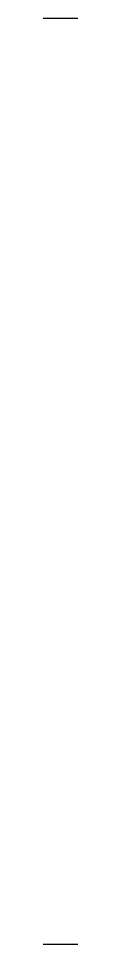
# Model space of a CAD drawing. Header units: millimetres. Extents: x -0.5 to 0.5, y -33 to -6.
import ezdxf

# ---------------------------------------------------------------- set-up
doc = ezdxf.new("R2010")
doc.units = ezdxf.units.MM

msp = doc.modelspace()

# ---------------------------------------------------------------- linework, layer by layer
for p, q in [((0.523, -5.971), (-0.477, -5.971)), ((0.523, -32.971), (-0.477, -32.971))]:
    msp.add_line(p, q)

doc.saveas('drawing.dxf')
